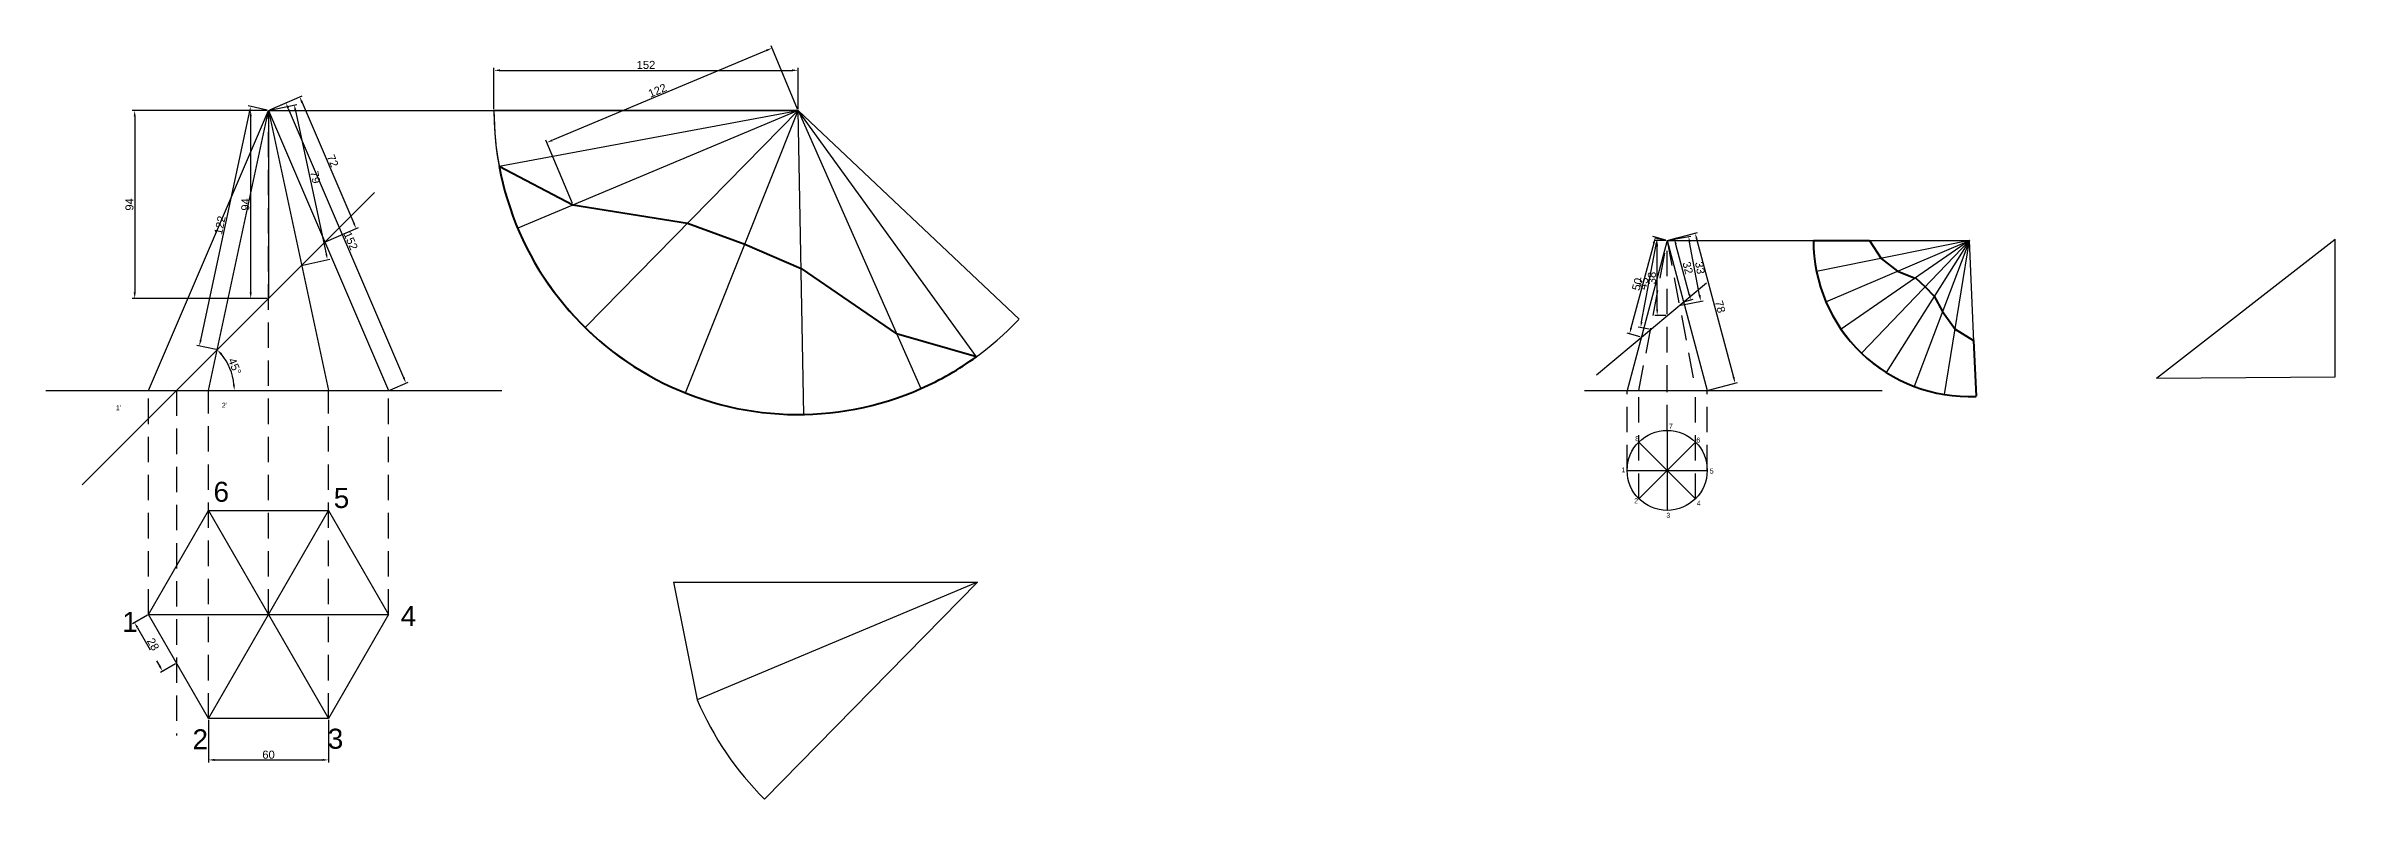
# Model space of a CAD drawing. Header units: millimetres. Extents: x -71 to 2203, y -204 to 553.
# Drawn here: x -71 to 1073, y -204 to 172 of the extents above; entities that cross this region are included whole.
import ezdxf

# ---------------------------------------------------------------- set-up
doc = ezdxf.new("R2010")
doc.units = ezdxf.units.MM
doc.linetypes.add('HIDDENX2', pattern=[19.05, 12.7, -6.35])
for name, color, linetype in [('construction 2', 253, 'HIDDENX2'), ('construction line', 254, 'Continuous'), ('dimension line', 130, 'Continuous'), ('reference line', 7, 'Continuous')]:
    doc.layers.add(name, color=color, linetype=linetype)
doc.layers.add('object line', color=92, linetype='Continuous', lineweight=30)
doc.layers.add('some layer', color=204, linetype='Continuous', lineweight=40)
doc.styles.get("Standard").update_dxf_attribs({"font": 'arial.ttf'})
doc.dimstyles.new('ISO-25', dxfattribs={"dimtxt": 4, "dimasz": 3, "dimexe": 1.25, "dimexo": 0.625, "dimtad": 1, "dimdec": 0, "dimtxsty": 'Standard', "dimcen": 2.5, "dimadec": 0, "dimazin": 0, "dimtfac": 1, "dimtdec": 0, "dimtmove": 0, "dimatfit": 3, "dimfxl": 1, "dimarcsym": 0})

# ---------------------------------------------------------------- blocks, each defined once
blk = doc.blocks.new('*D1')
at = {"layer": 'Defpoints', "color": 0, "transparency": 16777216}
for p in [(40, 140), (100, 0), (108.7, 3.7)]:
    blk.add_point(p, dxfattribs=at)
at = {"layer": 'dimension line', "color": 0, "lineweight": -2, "transparency": 16777216}
for p, q in [((40.6, 140.2), (49.8, 144.2)), ((49.9, 141), (107.5, 6.5)), ((100.6, 0.2), (109.8, 4.2))]:
    blk.add_line(p, q, dxfattribs=at)
at = {"layer": 'dimension line', "color": 0, "transparency": 16777216}
for points in [[(50.3, 141.2), (49.4, 140.8), (48.7, 143.7)], [(108, 6.7), (107.1, 6.3), (108.7, 3.7)]]:
    blk.add_solid(points, dxfattribs=at)
at = {"layer": 'dimension line', "color": 0, "transparency": 16777216, "insert": (81.1, 74.8), "char_height": 4, "attachment_point": 5, "rotation": 293.1986}
blk.add_mtext('152', dxfattribs=at)
blk = doc.blocks.new('*D2')
at = {"layer": 'construction 2', "color": 0, "lineweight": -2, "transparency": 16777216}
for p, q in [((-20.5, -112.3), (-28, -116.6)), ((-25.5, -118.6), (-14.5, -137.6)), ((-6.5, -136.5), (-14, -140.9))]:
    blk.add_line(p, q, dxfattribs=at)
at = {"layer": 'construction 2', "color": 0, "transparency": 16777216}
for points in [[(-25, -118.3), (-25.9, -118.8), (-27, -116)], [(-14, -137.4), (-14.9, -137.9), (-13, -140.2)]]:
    blk.add_solid(points, dxfattribs=at)
at = {"layer": 'Defpoints', "color": 0, "transparency": 16777216}
for p in [(-20, -112), (-6, -136.2), (-13, -140.2)]:
    blk.add_point(p, dxfattribs=at)
at = {"layer": 'construction 2', "color": 0, "transparency": 16777216, "insert": (-17.7, -126.8), "char_height": 4, "attachment_point": 5, "rotation": 300}
blk.add_mtext('28', dxfattribs=at)
blk = doc.blocks.new('*D3')
at = {"layer": 'Defpoints', "color": 0, "transparency": 16777216}
for p in [(40, 140), (56.6, 62.6), (69.5, 65.4)]:
    blk.add_point(p, dxfattribs=at)
at = {"layer": 'dimension line', "color": 0, "lineweight": -2, "transparency": 16777216}
for p, q in [((40.6, 140.1), (54.1, 143)), ((53.5, 139.8), (68.9, 68.3)), ((57.2, 62.7), (70.7, 65.6))]:
    blk.add_line(p, q, dxfattribs=at)
at = {"layer": 'dimension line', "color": 0, "transparency": 16777216}
for points in [[(54, 139.9), (53, 139.7), (52.9, 142.8)], [(69.3, 68.4), (68.4, 68.2), (69.5, 65.4)]]:
    blk.add_solid(points, dxfattribs=at)
at = {"layer": 'dimension line', "color": 0, "transparency": 16777216, "insert": (63.4, 106.6), "char_height": 4, "attachment_point": 5, "rotation": 282.0948}
blk.add_mtext('79', dxfattribs=at)
blk = doc.blocks.new('*D4')
at = {"layer": 'Defpoints', "color": 0, "transparency": 16777216}
for p in [(31.1, 141.9), (40, 140), (14.4, 20.4)]:
    blk.add_point(p, dxfattribs=at)
at = {"layer": 'dimension line', "color": 0, "lineweight": -2, "transparency": 16777216}
for p, q in [((6.1, 25.2), (30.5, 139)), ((39.4, 140.1), (29.9, 142.2)), ((13.8, 20.5), (4.2, 22.5))]:
    blk.add_line(p, q, dxfattribs=at)
at = {"layer": 'dimension line', "color": 0, "transparency": 16777216}
for points in [[(30, 139.1), (30.9, 138.9), (31.1, 141.9)], [(5.6, 25.3), (6.6, 25.1), (5.4, 22.3)]]:
    blk.add_solid(points, dxfattribs=at)
at = {"layer": 'dimension line', "color": 0, "transparency": 16777216, "insert": (15.7, 82.6), "char_height": 4, "attachment_point": 5, "rotation": 77.9052}
blk.add_mtext('122', dxfattribs=at)
blk = doc.blocks.new('*D5')
at = {"layer": 'Defpoints', "color": 0, "transparency": 16777216}
for p in [(40, 140), (83.8, 80.9), (68.2, 74.2)]:
    blk.add_point(p, dxfattribs=at)
at = {"layer": 'dimension line', "color": 0, "lineweight": -2, "transparency": 16777216}
for p, q in [((40.6, 140.2), (56.8, 147.2)), ((56.8, 143.9), (82.6, 83.7)), ((68.8, 74.4), (85, 81.4))]:
    blk.add_line(p, q, dxfattribs=at)
at = {"layer": 'dimension line', "color": 0, "transparency": 16777216}
for points in [[(57.3, 144.1), (56.3, 143.7), (55.6, 146.7)], [(83.1, 83.8), (82.2, 83.5), (83.8, 80.9)]]:
    blk.add_solid(points, dxfattribs=at)
at = {"layer": 'dimension line', "color": 0, "transparency": 16777216, "insert": (72.1, 114.8), "char_height": 4, "attachment_point": 5, "rotation": 293.1986}
blk.add_mtext('72', dxfattribs=at)
blk = doc.blocks.new('*D6')
at = {"layer": 'Defpoints', "color": 0, "transparency": 16777216}
for p in [(739.2, 75), (759.2, 0), (773.2, 3.7)]:
    blk.add_point(p, dxfattribs=at)
at = {"layer": 'dimension line', "color": 0, "lineweight": -2, "transparency": 16777216}
for p, q in [((739.8, 75.2), (754.4, 79)), ((753.9, 75.8), (772.4, 6.6)), ((759.8, 0.2), (774.4, 4))]:
    blk.add_line(p, q, dxfattribs=at)
at = {"layer": 'dimension line', "color": 0, "transparency": 16777216}
for points in [[(754.4, 75.9), (753.5, 75.7), (753.2, 78.7)], [(772.9, 6.7), (771.9, 6.5), (773.2, 3.7)]]:
    blk.add_solid(points, dxfattribs=at)
at = {"layer": 'dimension line', "color": 0, "transparency": 16777216, "insert": (765.7, 41.9), "char_height": 4, "attachment_point": 5, "rotation": 284.9314}
blk.add_mtext('78', dxfattribs=at)
blk = doc.blocks.new('*D7')
at = {"layer": 'Defpoints', "color": 0, "transparency": 16777216}
for p in [(739.2, 75), (720.4, 28.3), (726.4, 26.7)]:
    blk.add_point(p, dxfattribs=at)
at = {"layer": 'dimension line', "color": 0, "lineweight": -2, "transparency": 16777216}
for p, q in [((732.5, 73.7), (721.1, 31.2)), ((738.6, 75.2), (732, 76.9)), ((725.7, 26.9), (719.2, 28.6))]:
    blk.add_line(p, q, dxfattribs=at)
at = {"layer": 'dimension line', "color": 0, "transparency": 16777216}
for points in [[(732, 73.8), (733, 73.6), (733.3, 76.6)], [(720.7, 31.3), (721.6, 31.1), (720.4, 28.3)]]:
    blk.add_solid(points, dxfattribs=at)
at = {"layer": 'dimension line', "color": 0, "transparency": 16777216, "insert": (724.2, 53.1), "char_height": 4, "attachment_point": 5, "rotation": 75.0686}
blk.add_mtext('50', dxfattribs=at)
blk = doc.blocks.new('*D8')
at = {"layer": 'Defpoints', "color": 0, "transparency": 16777216}
for p in [(734.3, 75.9), (739.2, 75), (730.8, 30.5)]:
    blk.add_point(p, dxfattribs=at)
at = {"layer": 'dimension line', "color": 0, "lineweight": -2, "transparency": 16777216}
for p, q in [((726.4, 34.3), (733.7, 73)), ((738.6, 75.1), (733.1, 76.2)), ((730.2, 30.6), (724.7, 31.6))]:
    blk.add_line(p, q, dxfattribs=at)
at = {"layer": 'dimension line', "color": 0, "transparency": 16777216}
for points in [[(733.2, 73.1), (734.2, 72.9), (734.3, 75.9)], [(725.9, 34.4), (726.9, 34.2), (725.9, 31.4)]]:
    blk.add_solid(points, dxfattribs=at)
at = {"layer": 'dimension line', "color": 0, "transparency": 16777216, "insert": (727.4, 53.5), "char_height": 4, "attachment_point": 5, "rotation": 79.3216}
blk.add_mtext('45', dxfattribs=at)
blk = doc.blocks.new('*D9')
at = {"layer": 'Defpoints', "color": 0, "transparency": 16777216}
for p in [(734.2, 75), (739.2, 75), (739.2, 37.5)]:
    blk.add_point(p, dxfattribs=at)
at = {"layer": 'dimension line', "color": 0, "lineweight": -2, "transparency": 16777216}
for p, q in [((738.6, 75), (733, 75)), ((734.2, 40.5), (734.2, 72)), ((738.6, 37.5), (733, 37.5))]:
    blk.add_line(p, q, dxfattribs=at)
at = {"layer": 'dimension line', "color": 0, "transparency": 16777216}
for points in [[(733.7, 72), (734.7, 72), (734.2, 75)], [(733.7, 40.5), (734.7, 40.5), (734.2, 37.5)]]:
    blk.add_solid(points, dxfattribs=at)
at = {"layer": 'dimension line', "color": 0, "transparency": 16777216, "insert": (731.6, 56.2), "char_height": 4, "attachment_point": 5, "rotation": 90}
blk.add_mtext('38', dxfattribs=at)
blk = doc.blocks.new('*D10')
at = {"layer": 'Defpoints', "color": 0, "transparency": 16777216}
for p in [(739.2, 75), (749.9, 77), (745.3, 42.6)]:
    blk.add_point(p, dxfattribs=at)
at = {"layer": 'dimension line', "color": 0, "lineweight": -2, "transparency": 16777216}
for p, q in [((739.8, 75.1), (751.1, 77.2)), ((755.4, 47.6), (750.4, 74.1)), ((746, 42.7), (757.2, 44.9))]:
    blk.add_line(p, q, dxfattribs=at)
at = {"layer": 'dimension line', "color": 0, "transparency": 16777216}
for points in [[(750.9, 74.2), (750, 74), (749.9, 77)], [(755.9, 47.7), (754.9, 47.5), (756, 44.6)]]:
    blk.add_solid(points, dxfattribs=at)
at = {"layer": 'dimension line', "color": 0, "transparency": 16777216, "insert": (755.6, 61.3), "char_height": 4, "attachment_point": 5, "rotation": 280.6784}
blk.add_mtext('33', dxfattribs=at)
blk = doc.blocks.new('*D11')
at = {"layer": 'Defpoints', "color": 0, "transparency": 16777216}
for p in [(739.2, 75), (742.8, 75.9), (747.4, 44.4)]:
    blk.add_point(p, dxfattribs=at)
at = {"layer": 'dimension line', "color": 0, "lineweight": -2, "transparency": 16777216}
for p, q in [((739.8, 75.2), (744, 76.3)), ((750.2, 48.2), (743.6, 73)), ((748, 44.5), (752.2, 45.6))]:
    blk.add_line(p, q, dxfattribs=at)
at = {"layer": 'dimension line', "color": 0, "transparency": 16777216}
for points in [[(744, 73.2), (743.1, 72.9), (742.8, 75.9)], [(750.7, 48.3), (749.7, 48.1), (751, 45.3)]]:
    blk.add_solid(points, dxfattribs=at)
at = {"layer": 'dimension line', "color": 0, "transparency": 16777216, "insert": (749.5, 61.3), "char_height": 4, "attachment_point": 5, "rotation": 284.9314}
blk.add_mtext('32', dxfattribs=at)
blk = doc.blocks.new('*D39')
at = {"layer": 'Defpoints', "color": 0, "transparency": 16777216}
for p in [(31.1, 140), (40, 140), (40, 46)]:
    blk.add_point(p, dxfattribs=at)
at = {"layer": 'dimension line', "color": 0, "lineweight": -2, "transparency": 16777216}
for p, q in [((39.4, 140), (29.8, 140)), ((31.1, 49), (31.1, 137)), ((39.4, 46), (29.8, 46))]:
    blk.add_line(p, q, dxfattribs=at)
at = {"layer": 'dimension line', "color": 0, "transparency": 16777216}
for points in [[(30.6, 137), (31.6, 137), (31.1, 140)], [(30.6, 49), (31.6, 49), (31.1, 46)]]:
    blk.add_solid(points, dxfattribs=at)
at = {"layer": 'dimension line', "color": 0, "transparency": 16777216, "insert": (28.4, 93), "char_height": 4, "attachment_point": 5, "rotation": 90}
blk.add_mtext('94', dxfattribs=at)
blk = doc.blocks.new('*D40')
at = {"layer": 'Defpoints', "color": 0, "transparency": 16777216}
for p in [(304.7, 160), (152.7, 140), (304.7, 140)]:
    blk.add_point(p, dxfattribs=at)
at = {"layer": 'dimension line', "color": 0, "lineweight": -2, "transparency": 16777216}
for p, q in [((152.7, 140.6), (152.7, 161.2)), ((304.7, 140.6), (304.7, 161.2)), ((155.7, 160), (301.7, 160))]:
    blk.add_line(p, q, dxfattribs=at)
at = {"layer": 'dimension line', "color": 0, "transparency": 16777216}
for points in [[(155.7, 160.5), (155.7, 159.5), (152.7, 160)], [(301.7, 160.5), (301.7, 159.5), (304.7, 160)]]:
    blk.add_solid(points, dxfattribs=at)
at = {"layer": 'dimension line', "color": 0, "transparency": 16777216, "insert": (228.7, 162.7), "char_height": 4, "attachment_point": 5}
blk.add_mtext('152', dxfattribs=at)
blk = doc.blocks.new('*D42')
at = {"layer": 'Defpoints', "color": 0, "transparency": 16777216}
for p in [(10, -163.9), (70, -163.9), (70, -184.6)]:
    blk.add_point(p, dxfattribs=at)
at = {"layer": 'dimension line', "color": 0, "lineweight": -2, "transparency": 16777216}
for p, q in [((10, -164.5), (10, -185.9)), ((70, -164.5), (70, -185.9)), ((13, -184.6), (67, -184.6))]:
    blk.add_line(p, q, dxfattribs=at)
at = {"layer": 'dimension line', "color": 0, "transparency": 16777216}
for points in [[(13, -184.1), (13, -185.1), (10, -184.6)], [(67, -184.1), (67, -185.1), (70, -184.6)]]:
    blk.add_solid(points, dxfattribs=at)
at = {"layer": 'dimension line', "color": 0, "transparency": 16777216, "insert": (40, -182), "char_height": 4, "attachment_point": 5}
blk.add_mtext('60', dxfattribs=at)
blk = doc.blocks.new('*D46')
at = {"layer": 'Defpoints', "color": 0, "transparency": 16777216}
for p in [(93, 99), (-71.3, 0), (21.9, 7.5), (156.6, 0), (-53.2, -47.2)]:
    blk.add_point(p, dxfattribs=at)
at = {"layer": 'object line', "color": 0, "lineweight": -2, "transparency": 16777216}
blk.add_arc((-6, 0), 28.9, 5.9599, 39.0401, dxfattribs=at)
at = {"layer": 'object line', "color": 0, "transparency": 16777216}
for points in [[(16, 17.8), (16.8, 18.5), (14.4, 20.4)], [(23.2, 3), (22.2, 3), (22.9, 0)]]:
    blk.add_solid(points, dxfattribs=at)
at = {"layer": 'object line', "color": 0, "transparency": 16777216, "insert": (23.1, 12.1), "char_height": 4, "attachment_point": 5, "rotation": 292.5}
blk.add_mtext('45°', dxfattribs=at)
blk = doc.blocks.new('*D47')
at = {"layer": 'Defpoints', "color": 0, "transparency": 16777216}
for p in [(40, 140), (-26.9, 46), (40, 46)]:
    blk.add_point(p, dxfattribs=at)
at = {"layer": 'object line', "color": 0, "lineweight": -2, "transparency": 16777216}
for p, q in [((39.4, 140), (-28.1, 140)), ((-26.9, 137), (-26.9, 49)), ((39.4, 46), (-28.1, 46))]:
    blk.add_line(p, q, dxfattribs=at)
at = {"layer": 'object line', "color": 0, "transparency": 16777216}
for points in [[(-27.4, 137), (-26.4, 137), (-26.9, 140)], [(-27.4, 49), (-26.4, 49), (-26.9, 46)]]:
    blk.add_solid(points, dxfattribs=at)
at = {"layer": 'object line', "color": 0, "transparency": 16777216, "insert": (-29.5, 93), "char_height": 4, "attachment_point": 5, "rotation": 90}
blk.add_mtext('94', dxfattribs=at)
blk = doc.blocks.new('*D49')
at = {"layer": 'Defpoints', "color": 0, "transparency": 16777216}
for p in [(304.7, 140), (179.2, 123.9), (192.2, 92.8)]:
    blk.add_point(p, dxfattribs=at)
at = {"layer": 'object line', "color": 0, "lineweight": -2, "transparency": 16777216}
for p, q in [((304.5, 140.6), (291.2, 172.3)), ((288.9, 170), (181.9, 125.1)), ((192, 93.4), (178.7, 125.1))]:
    blk.add_line(p, q, dxfattribs=at)
at = {"layer": 'object line', "color": 0, "transparency": 16777216}
for points in [[(288.7, 170.4), (289.1, 169.5), (291.7, 171.1)], [(181.7, 125.5), (182.1, 124.6), (179.2, 123.9)]]:
    blk.add_solid(points, dxfattribs=at)
at = {"layer": 'object line', "color": 0, "transparency": 16777216, "insert": (234.4, 149.9), "char_height": 4, "attachment_point": 5, "rotation": 22.7662}
blk.add_mtext('122', dxfattribs=at)

msp = doc.modelspace()

# ---------------------------------------------------------------- linework, layer by layer
at = {"layer": 'construction 2'}
for p, q in [((40, -112), (40, 140)), ((725.1, 0), (739.2, 75)), ((739.2, 75), (753.4, 0)), ((739.2, 0), (739.2, 75)), ((-20, -112), (-20, 0)), ((-6, 0), (-6, -172.4)), ((10, -163.9), (10, 0)), ((70, -163.9), (70, 0)), ((100, -112), (100, 0)), ((719.2, -39.9), (719.2, 0)), ((725.1, -54.1), (725.1, 0)), ((739.2, -19.9), (739.2, 0)), ((753.4, -54.1), (753.4, 0)), ((759.2, -39.9), (759.2, 0))]:
    msp.add_line(p, q, dxfattribs=at)
at = {"layer": 'construction line'}
for p, q in [((40, 140), (304.7, 140)), ((304.7, 140), (152.7, 140)), ((155.3, 112.1), (304.7, 140)), ((393.9, 16.9), (304.7, 140)), ((-53.2, -47.2), (93, 99)), ((703.8, 7.8), (758.8, 53.9))]:
    msp.add_line(p, q, dxfattribs=at)
for centre, radius, end in [((304.7, 140), 152, 248.2987), ((890.3, 75), 78, 272.4174)]:
    msp.add_arc(centre, radius, 180, end, dxfattribs=at)
at = {"layer": 'object line'}
for p, q in [((-20, 0), (40, 140)), ((10, 0), (40, 140)), ((40, 140), (100, 0)), ((40, 140), (70, 0)), ((40, 140), (40, 46)), ((152.7, 140), (304.7, 140)), ((304.7, 140), (164.6, 81.2)), ((198.3, 31.5), (304.7, 140)), ((248.5, -1.2), (304.7, 140)), ((307.6, -12), (304.7, 140)), ((304.7, 140), (366.1, 1)), ((304.7, 140), (415.2, 35.6)), ((739.2, 75), (719.2, 0)), ((739.2, 75), (759.2, 0)), ((812.3, 75), (890.3, 75)), ((890.3, 75), (813.8, 59.4)), ((818.5, 44.4), (890.3, 75)), ((890.3, 75), (826.1, 30.6)), ((836.3, 18.7), (890.3, 75)), ((890.3, 75), (848.7, 9)), ((890.3, 75), (862.7, 2)), ((877.9, -2), (890.3, 75)), ((893.6, -2.9), (890.3, 75)), ((739.2, -19.9), (739.2, -59.9)), ((725.1, -54.1), (753.4, -25.8)), ((725.1, -25.8), (753.4, -54.1)), ((719.2, -39.9), (759.2, -39.9)), ((-20, -112), (10, -60)), ((10, -60), (70, -60)), ((10, -60), (70, -163.9)), ((10, -163.9), (70, -60)), ((70, -60), (100, -112)), ((10, -163.9), (-20, -112)), ((-20, -112), (100, -112)), ((100, -112), (70, -163.9)), ((70, -163.9), (10, -163.9))]:
    msp.add_line(p, q, dxfattribs=at)
at = {"layer": 'object line', "color": 9, "true_color": 0xd19cc7}
for p, q in [((983.8, 6.2), (1073.2, 75.6)), ((1073.2, 6.8), (1073.2, 75.6)), ((983.8, 6.2), (1073.2, 6.8)), ((242.5, -95.7), (394.5, -95.7)), ((394.5, -95.7), (254.3, -154.6)), ((394.5, -95.7), (288, -204.2))]:
    msp.add_line(p, q, dxfattribs=at)
at = {"layer": 'object line'}
msp.add_circle((739.2, -39.9), 20, dxfattribs=at)
for centre, radius, start, end in [((304.7, 140), 152, 180, 202.7662), ((304.7, 140), 152, 202.7662, 225.5325), ((890.3, 75), 78, 180, 191.5522), ((890.3, 75), 78, 191.5522, 203.1043), ((304.7, 140), 152, 293.8311, 316.5974), ((890.3, 75), 78, 203.1043, 214.6565), ((304.7, 140), 152, 225.5325, 248.2987), ((890.3, 75), 78, 214.6565, 226.2087), ((890.3, 75), 78, 226.2087, 237.7608), ((304.7, 140), 152, 271.0649, 293.8311), ((890.3, 75), 78, 237.7608, 249.313), ((890.3, 75), 78, 249.313, 260.8652), ((304.7, 140), 152, 248.2987, 271.0649), ((890.3, 75), 78, 260.8652, 272.4174)]:
    msp.add_arc(centre, radius, start, end, dxfattribs=at)
at = {"layer": 'object line', "color": 9, "true_color": 0xd19cc7}
msp.add_arc((394.5, -95.7), 152, 202.7662, 225.5325, dxfattribs=at)
at = {"layer": 'reference line'}
for p, q in [((739.2, 75), (890.3, 75)), ((-71.3, 0), (156.6, 0)), ((697.8, 0), (846.7, 0))]:
    msp.add_line(p, q, dxfattribs=at)
at = {"layer": 'reference line', "color": 9, "true_color": 0xd19cc7}
msp.add_line((242.5, -95.7), (254.3, -154.6), dxfattribs=at)
at = {"layer": 'some layer'}
for p, q in [((155.3, 112.1), (192.2, 92.8)), ((192.2, 92.8), (249.4, 83.6)), ((249.4, 83.6), (278.1, 73.1)), ((278.1, 73.1), (306.2, 61)), ((812.3, 75), (840.3, 75)), ((840.3, 75), (846.2, 66)), ((306.2, 61), (354, 28.4)), ((846.2, 66), (854.4, 59.7)), ((854.4, 59.7), (863.1, 56.2)), ((863.3, 56.3), (868.1, 51.9)), ((868.1, 51.9), (872.7, 47.1)), ((872.7, 47.1), (876.8, 39.5)), ((876.8, 39.5), (883.1, 30.6)), ((393.9, 16.9), (354, 28.4)), ((883.1, 30.6), (892.4, 25)), ((892.4, 25), (893.6, -2.9))]:
    msp.add_line(p, q, dxfattribs=at)
for centre, radius, start, end in [((304.7, 140), 152, 190.5695, 293.8311), ((890.3, 75), 78, 180, 272.4174), ((304.7, 140), 152, 293.8311, 305.9158)]:
    msp.add_arc(centre, radius, start, end, dxfattribs=at)

# ---------------------------------------------------------------- texts
at = {"layer": 'dimension line', "char_height": 10, "attachment_point": 1}
for s, insert in [('6', (12.5, -45.6)), ('5', (72.6, -48.7)), ('1', (-33.1, -110.6)), ('4', (106.1, -107.6)), ('2', (2, -169.3)), ('3', (69.6, -169))]:
    msp.add_mtext_dynamic_manual_height_columns(s, width=13.144, gutter_width=12.5, heights=[16.9], dxfattribs=dict(at, insert=insert))
at = {"layer": 'object line', "color": 9, "true_color": 0xd19cc7, "char_height": 2.5, "attachment_point": 1}
for s, width, insert in [("1'", 11.467, (-36.3, -7.4)), ("2'", 8.843, (16.7, -6.1))]:
    msp.add_mtext_dynamic_manual_height_columns(s, width=width, gutter_width=12.5, heights=[0], dxfattribs=dict(at, insert=insert))
at = {"layer": 'object line', "char_height": 2.5, "attachment_point": 1}
for s, insert in [('8', (723.2, -22.8)), ('7', (740.1, -16.6)), ('6', (753.8, -23.5)), ('1', (716.3, -38.4)), ('5', (760.5, -39)), ('2', (722.7, -53.9)), ('4', (754, -55.1)), ('3', (738.8, -61.1))]:
    msp.add_mtext_dynamic_manual_height_columns(s, width=8.083, gutter_width=12.5, heights=[0], dxfattribs=dict(at, insert=insert))

# ---------------------------------------------------------------- dimensions: what is measured, and where the dimension line sits
at = {"layer": 'construction 2'}
dim = msp.add_aligned_dim(p1=(-20, -112), p2=(-6, -136.2), distance=-8, dimstyle='ISO-25', dxfattribs=at)
dim.commit()
dim.dimension.update_dxf_attribs({"geometry": '*D2', "text_midpoint": (-17.7, -126.8)})
at = {"layer": 'dimension line'}
for p1, p2, distance, picture, middle in [((152.7, 140), (304.7, 140), 20, '*D40', (228.7, 162.7)), ((14.4, 20.4), (40, 140), 9.1, '*D4', (15.7, 82.6)), ((40, 46), (40, 140), 8.9, '*D39', (28.4, 93)), ((40, 140), (100, 0), 9.5, '*D1', (81.1, 74.8)), ((739.2, 75), (726.4, 26.7), -6.2, '*D7', (724.2, 53.1)), ((739.2350614, 37.5), (739.2350614, 75), 5.0055693, '*D9', (731.5608359, 56.25)), ((739.2, 75), (759.2, 0), 14.4, '*D6', (765.7, 41.9)), ((745.3, 42.6), (739.2, 75), -10.8, '*D10', (755.6, 61.3)), ((747.4, 44.4), (739.2, 75), -3.7, '*D11', (749.5, 61.3))]:
    dim = msp.add_aligned_dim(p1=p1, p2=p2, distance=distance, dimstyle='ISO-25', dxfattribs=at)
    dim.commit()
    dim.dimension.update_dxf_attribs({"geometry": picture, "text_midpoint": middle})
for base, p1, p2, angle, picture, middle in [((83.8, 80.9), (40, 140), (68.2, 74.2), 293.1986, '*D5', (69.7, 113.8)), ((69.5, 65.4), (40, 140), (56.6, 62.6), 282.0948, '*D3', (60.8, 106)), ((734.3, 75.9), (730.8, 30.5), (739.2, 75), 79.3216, '*D8', (730, 53))]:
    dim = msp.add_linear_dim(base=base, p1=p1, p2=p2, angle=angle, dimstyle='ISO-25', dxfattribs=at)
    dim.commit()
    dim.dimension.update_dxf_attribs({"geometry": picture, "text_midpoint": middle, "dimtype": 161})
dim = msp.add_linear_dim(base=(70, -184.6), p1=(10, -163.9), p2=(70, -163.9), dimstyle='ISO-25', dxfattribs=at)
dim.commit()
dim.dimension.update_dxf_attribs({"geometry": '*D42', "text_midpoint": (40, -182)})
at = {"layer": 'object line', "color": 9, "true_color": 0xd19cc7}
dim = msp.add_aligned_dim(p1=(304.7, 140), p2=(192.2, 92.8), distance=-33.7, dimstyle='ISO-25', dxfattribs=at)
dim.commit()
dim.dimension.update_dxf_attribs({"geometry": '*D49', "text_midpoint": (234.4, 149.9)})
dim = msp.add_linear_dim(base=(-26.9, 46), p1=(40, 140), p2=(40, 46), angle=90, dimstyle='ISO-25', dxfattribs=at)
dim.commit()
dim.dimension.update_dxf_attribs({"geometry": '*D47', "text_midpoint": (-29.5, 93)})
dim = msp.add_angular_dim_2l(base=(21.9, 7.5), line1=((-71.3, 0), (156.6, 0)), line2=((-53.2, -47.2), (93, 99)), dimstyle='ISO-25', dxfattribs=at)
dim.commit()
dim.dimension.update_dxf_attribs({"geometry": '*D46', "text_midpoint": (23.1, 12.1)})

doc.saveas('drawing.dxf')
